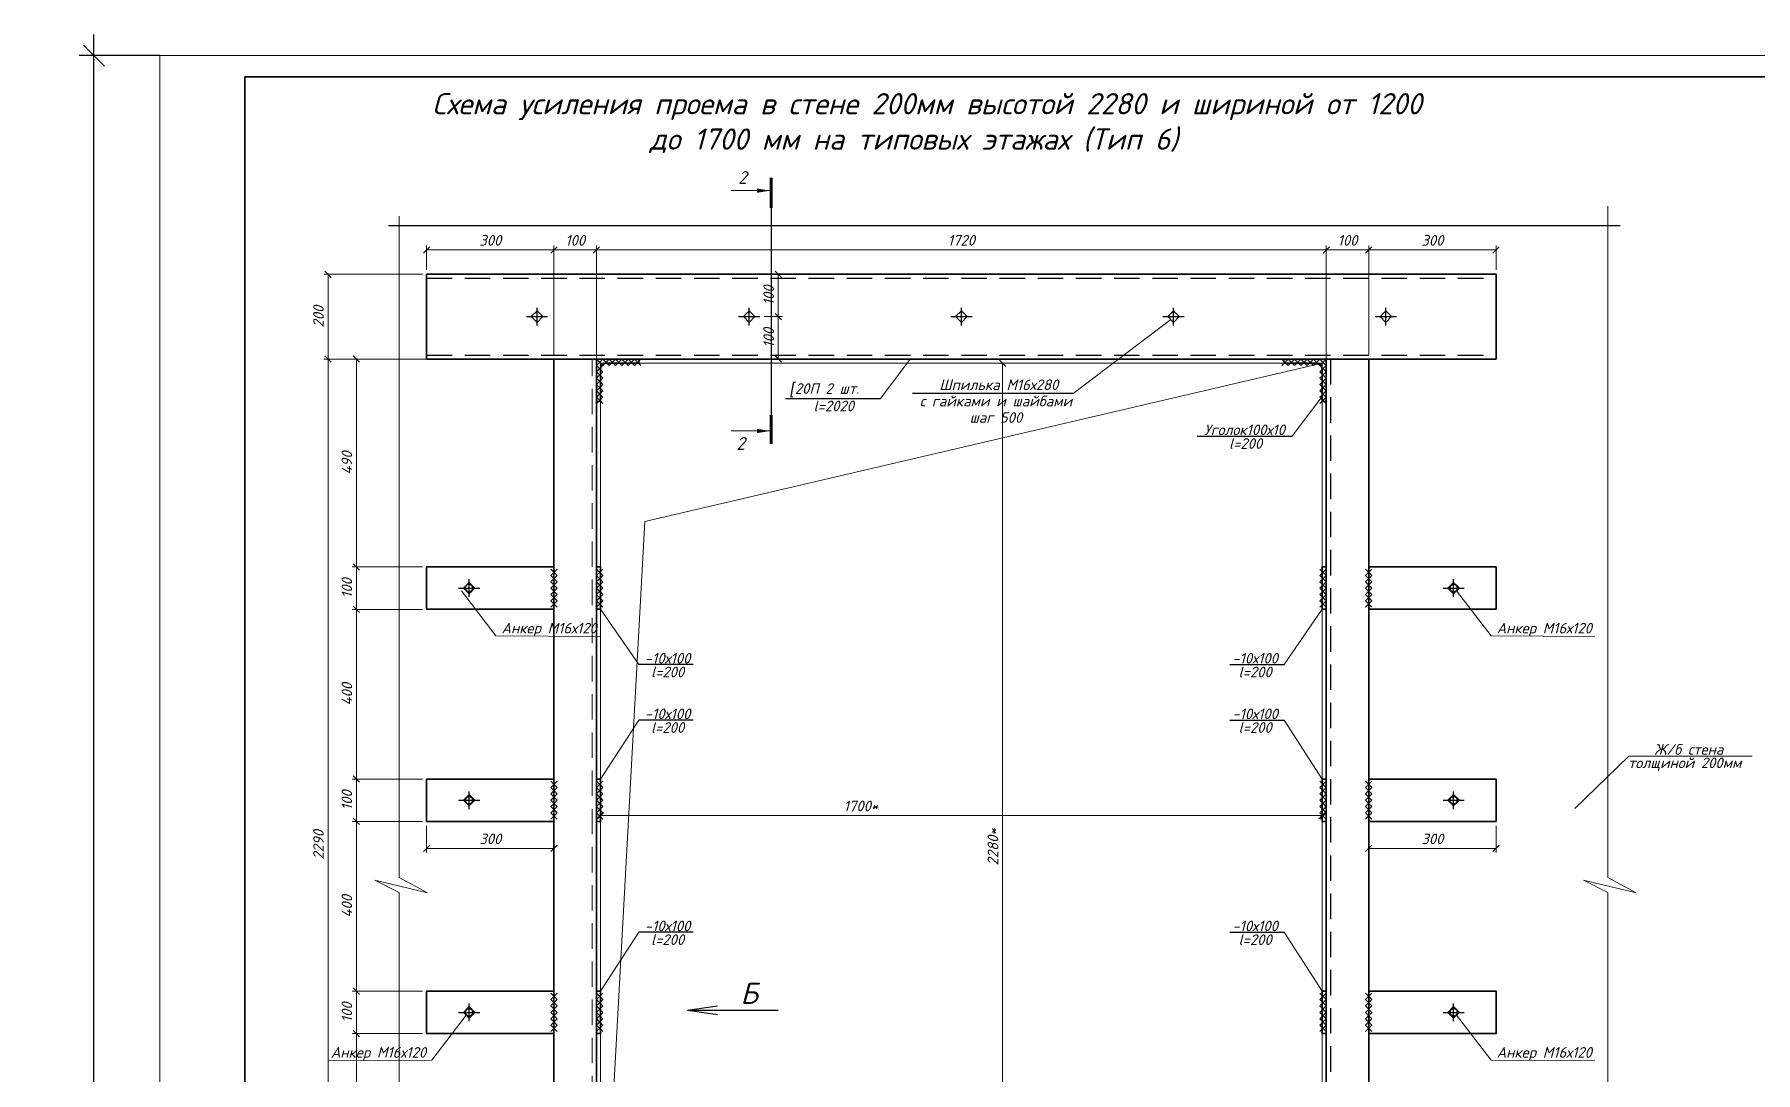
# Model space of a CAD drawing. Header units: millimetres. Extents: x 10124 to 8132345, y -95635 to 1386204.
# Drawn here: x 145339 to 149395, y 27663 to 30110 of the extents above; entities that cross this region are included whole.
import ezdxf
from ezdxf.enums import TextEntityAlignment as Align

# ---------------------------------------------------------------- set-up
doc = ezdxf.new("R2010")
doc.units = ezdxf.units.MM
doc.linetypes.add('Пунктир 2мм', pattern=[3, 2, -1])
doc.layers.get('DEFPOINTS').update_dxf_attribs({"color": 1})
for name, color, linetype, lineweight in [('013', 7, 'Continuous', 13), ('030', 7, 'Continuous', 30), ('Размер', 140, 'Continuous', 13), ('Разрезы', 54, 'Continuous', 20)]:
    doc.layers.add(name, color=color, linetype=linetype, lineweight=lineweight)
doc.styles.add('10', font='isocpeui.ttf', dxfattribs={"height": 25})
doc.styles.add('100', font='isocpeui.ttf', dxfattribs={"height": 250})
doc.styles.add('GOST', font='isocpeur.TTF')
doc.styles.add('БДА100', font='romand.shx', dxfattribs={"width": 0.7})
doc.dimstyles.new('10', dxfattribs={"dimtxt": 37.5, "dimasz": 15, "dimexe": 10, "dimexo": 10, "dimgap": 10, "dimtad": 1, "dimtxsty": '10', "dimblk": 'OBLIQUE', "dimcen": 2.5, "dimadec": 0, "dimazin": 0, "dimtfac": 1, "dimtmove": 0, "dimatfit": 3, "dimfxl": 1, "dimlwd": 15, "dimlwe": 15, "dimarcsym": 0})
doc.dimstyles.new('БДА1', dxfattribs={"dimtxt": 2, "dimasz": 1, "dimexe": 0.7, "dimexo": 0, "dimgap": 0.8, "dimtad": 1, "dimdec": 0, "dimrnd": 1, "dimzin": 0, "dimdsep": 46, "dimtxsty": 'БДА100', "dimblk": 'OBLIQUE', "dimcen": 2, "dimdle": 1, "dimadec": 0, "dimazin": 0, "dimtfac": 1, "dimtdec": 0, "dimtmove": 1, "dimatfit": 3, "dimldrblk": 'NONE', "dimfxl": 0.7, "dimtolj": 1, "dimtzin": 0, "dimlwd": -1, "dimlwe": -1, "dimarcsym": 0})

# ---------------------------------------------------------------- blocks, each defined once
blk = doc.blocks.new('_OBLIQUE')
at = {"color": 0, "linetype": 'ByBlock'}
blk.add_line((-0.5, -0.5), (0.5, 0.5), dxfattribs=at)
blk = doc.blocks.new('*D18')
at = {"layer": 'DEFPOINTS', "color": 0, "transparency": 16777216}
for p, q in [((-15.52, -5), (-15.52, 425)), ((0, 420), (-19.02, 420)), ((0, 0), (-19.02, 0))]:
    blk.add_line(p, q, dxfattribs=at)
for p in [(-15.52, 420), (0, 420), (0, 0)]:
    blk.add_point(p, dxfattribs=at)
at = {"layer": 'DEFPOINTS', "color": 0, "transparency": 16777216, "xscale": 5, "yscale": 5, "zscale": 5}
for p, rotation in [((-15.52, 420), 90), ((-15.52, 0), 270)]:
    blk.add_blockref('_OBLIQUE', p, dxfattribs=dict(at, rotation=rotation))
at = {"layer": 'DEFPOINTS', "color": 0, "lineweight": 0, "transparency": 16777216, "insert": (-24.52, 148.5), "char_height": 10, "attachment_point": 5, "rotation": 90, "style": 'БДА100'}
blk.add_mtext('\\A1;420', dxfattribs=at)
blk = doc.blocks.new('_None')
blk = doc.blocks.new('*D409')
at = {"color": 0, "lineweight": 15, "ltscale": 100, "transparency": 16777216}
for p, q in [((146253.2, 29345), (146020.8, 29345)), ((146030.8, 27055), (146030.8, 29345)), ((146188.3, 27055), (146020.8, 27055))]:
    blk.add_line(p, q, dxfattribs=at)
at = {"layer": 'DEFPOINTS', "color": 0, "ltscale": 100, "transparency": 16777216}
for p in [(146030.8, 29345), (146263.2, 29345), (146198.3, 27055)]:
    blk.add_point(p, dxfattribs=at)
at = {"color": 0, "lineweight": 15, "ltscale": 100, "transparency": 16777216, "xscale": 15, "yscale": 15, "zscale": 15}
for p, rotation in [((146030.8, 29345), 90), ((146030.8, 27055), 270)]:
    blk.add_blockref('_OBLIQUE', p, dxfattribs=dict(at, rotation=rotation))
at = {"color": 0, "ltscale": 100, "transparency": 16777216, "insert": (146008.3, 28200), "char_height": 25, "attachment_point": 5, "rotation": 90, "style": '10'}
blk.add_mtext('2290', dxfattribs=at)
blk = doc.blocks.new('*D410')
at = {"color": 0, "lineweight": 15, "ltscale": 100, "transparency": 16777216}
for p, q in [((146663.2, 29165), (146663.2, 29612.3)), ((148383.2, 29355), (148383.2, 29612.3)), ((146663.2, 29602.3), (148383.2, 29602.3))]:
    blk.add_line(p, q, dxfattribs=at)
at = {"layer": 'DEFPOINTS', "color": 0, "ltscale": 100, "transparency": 16777216}
for p in [(148383.2, 29602.3), (148383.2, 29345), (146663.2, 29155)]:
    blk.add_point(p, dxfattribs=at)
at = {"color": 0, "lineweight": 15, "ltscale": 100, "transparency": 16777216, "xscale": 15, "yscale": 15, "zscale": 15, "rotation": 180}
blk.add_blockref('_OBLIQUE', (146663.2, 29602.3), dxfattribs=at)
at = {"color": 0, "lineweight": 15, "ltscale": 100, "transparency": 16777216, "xscale": 15, "yscale": 15, "zscale": 15}
blk.add_blockref('_OBLIQUE', (148383.2, 29602.3), dxfattribs=at)
at = {"color": 0, "ltscale": 100, "transparency": 16777216, "insert": (147523.2, 29624.9), "char_height": 25, "attachment_point": 5, "style": '10'}
blk.add_mtext('1720', dxfattribs=at)
blk = doc.blocks.new('*D423')
at = {"color": 0, "lineweight": 15, "ltscale": 100, "transparency": 16777216}
for p, q in [((146563.2, 29355), (146563.2, 29612.3)), ((146663.2, 29355), (146663.2, 29612.3)), ((146663.2, 29602.3), (146563.2, 29602.3))]:
    blk.add_line(p, q, dxfattribs=at)
at = {"layer": 'DEFPOINTS', "color": 0, "ltscale": 100, "transparency": 16777216}
for p in [(146563.2, 29602.3), (146563.2, 29345), (146663.2, 29345)]:
    blk.add_point(p, dxfattribs=at)
at = {"color": 0, "lineweight": 15, "ltscale": 100, "transparency": 16777216, "xscale": 15, "yscale": 15, "zscale": 15, "rotation": 180}
blk.add_blockref('_OBLIQUE', (146563.2, 29602.3), dxfattribs=at)
at = {"color": 0, "lineweight": 15, "ltscale": 100, "transparency": 16777216, "xscale": 15, "yscale": 15, "zscale": 15}
blk.add_blockref('_OBLIQUE', (146663.2, 29602.3), dxfattribs=at)
at = {"color": 0, "ltscale": 100, "transparency": 16777216, "insert": (146613.2, 29624.8), "char_height": 25, "attachment_point": 5, "style": '10'}
blk.add_mtext('100', dxfattribs=at)
blk = doc.blocks.new('*D424')
at = {"color": 0, "lineweight": 15, "ltscale": 100, "transparency": 16777216}
for p, q in [((148383.2, 29165), (148383.2, 29612.3)), ((148483.2, 29355), (148483.2, 29612.3)), ((148383.2, 29602.3), (148483.2, 29602.3))]:
    blk.add_line(p, q, dxfattribs=at)
at = {"layer": 'DEFPOINTS', "color": 0, "ltscale": 100, "transparency": 16777216}
for p in [(148483.2, 29602.3), (148483.2, 29345), (148383.2, 29155)]:
    blk.add_point(p, dxfattribs=at)
at = {"color": 0, "lineweight": 15, "ltscale": 100, "transparency": 16777216, "xscale": 15, "yscale": 15, "zscale": 15, "rotation": 180}
blk.add_blockref('_OBLIQUE', (148383.2, 29602.3), dxfattribs=at)
at = {"color": 0, "lineweight": 15, "ltscale": 100, "transparency": 16777216, "xscale": 15, "yscale": 15, "zscale": 15}
blk.add_blockref('_OBLIQUE', (148483.2, 29602.3), dxfattribs=at)
at = {"color": 0, "ltscale": 100, "transparency": 16777216, "insert": (148433.2, 29624.8), "char_height": 25, "attachment_point": 5, "style": '10'}
blk.add_mtext('100', dxfattribs=at)
blk = doc.blocks.new('*D432')
at = {"color": 0, "lineweight": 15, "ltscale": 100, "transparency": 16777216}
for p, q in [((146253.2, 27755), (146087.7, 27755)), ((146097.7, 27355), (146097.7, 27755)), ((146253.2, 27355), (146087.7, 27355))]:
    blk.add_line(p, q, dxfattribs=at)
at = {"layer": 'DEFPOINTS', "color": 0, "ltscale": 100, "transparency": 16777216}
for p in [(146097.7, 27755), (146263.2, 27755), (146263.2, 27355)]:
    blk.add_point(p, dxfattribs=at)
at = {"color": 0, "lineweight": 15, "ltscale": 100, "transparency": 16777216, "xscale": 15, "yscale": 15, "zscale": 15}
for p, rotation in [((146097.7, 27755), 90), ((146097.7, 27355), 270)]:
    blk.add_blockref('_OBLIQUE', p, dxfattribs=dict(at, rotation=rotation))
at = {"color": 0, "ltscale": 100, "transparency": 16777216, "insert": (146075.2, 27555), "char_height": 25, "attachment_point": 5, "rotation": 90, "style": '10'}
blk.add_mtext('400', dxfattribs=at)
blk = doc.blocks.new('*D433')
at = {"color": 0, "lineweight": 15, "ltscale": 100, "transparency": 16777216}
for p, q in [((146253.2, 27855), (146087.7, 27855)), ((146097.7, 27755), (146097.7, 27855)), ((146253.2, 27755), (146087.7, 27755))]:
    blk.add_line(p, q, dxfattribs=at)
at = {"layer": 'DEFPOINTS', "color": 0, "ltscale": 100, "transparency": 16777216}
for p in [(146097.7, 27855), (146263.2, 27855), (146263.2, 27755)]:
    blk.add_point(p, dxfattribs=at)
at = {"color": 0, "lineweight": 15, "ltscale": 100, "transparency": 16777216, "xscale": 15, "yscale": 15, "zscale": 15}
for p, rotation in [((146097.7, 27855), 90), ((146097.7, 27755), 270)]:
    blk.add_blockref('_OBLIQUE', p, dxfattribs=dict(at, rotation=rotation))
at = {"color": 0, "ltscale": 100, "transparency": 16777216, "insert": (146075.2, 27805), "char_height": 25, "attachment_point": 5, "rotation": 90, "style": '10'}
blk.add_mtext('100', dxfattribs=at)
blk = doc.blocks.new('*D434')
at = {"color": 0, "lineweight": 15, "ltscale": 100, "transparency": 16777216}
for p, q in [((146253.2, 28255), (146087.7, 28255)), ((146097.7, 27855), (146097.7, 28255)), ((146253.2, 27855), (146087.7, 27855))]:
    blk.add_line(p, q, dxfattribs=at)
at = {"layer": 'DEFPOINTS', "color": 0, "ltscale": 100, "transparency": 16777216}
for p in [(146097.7, 28255), (146263.2, 28255), (146263.2, 27855)]:
    blk.add_point(p, dxfattribs=at)
at = {"color": 0, "lineweight": 15, "ltscale": 100, "transparency": 16777216, "xscale": 15, "yscale": 15, "zscale": 15}
for p, rotation in [((146097.7, 28255), 90), ((146097.7, 27855), 270)]:
    blk.add_blockref('_OBLIQUE', p, dxfattribs=dict(at, rotation=rotation))
at = {"color": 0, "ltscale": 100, "transparency": 16777216, "insert": (146075.2, 28055), "char_height": 25, "attachment_point": 5, "rotation": 90, "style": '10'}
blk.add_mtext('400', dxfattribs=at)
blk = doc.blocks.new('*D435')
at = {"color": 0, "lineweight": 15, "ltscale": 100, "transparency": 16777216}
for p, q in [((146253.2, 28355), (146087.7, 28355)), ((146097.7, 28255), (146097.7, 28355)), ((146253.2, 28255), (146087.7, 28255))]:
    blk.add_line(p, q, dxfattribs=at)
at = {"layer": 'DEFPOINTS', "color": 0, "ltscale": 100, "transparency": 16777216}
for p in [(146097.7, 28355), (146263.2, 28355), (146263.2, 28255)]:
    blk.add_point(p, dxfattribs=at)
at = {"color": 0, "lineweight": 15, "ltscale": 100, "transparency": 16777216, "xscale": 15, "yscale": 15, "zscale": 15}
for p, rotation in [((146097.7, 28355), 90), ((146097.7, 28255), 270)]:
    blk.add_blockref('_OBLIQUE', p, dxfattribs=dict(at, rotation=rotation))
at = {"color": 0, "ltscale": 100, "transparency": 16777216, "insert": (146075.2, 28305), "char_height": 25, "attachment_point": 5, "rotation": 90, "style": '10'}
blk.add_mtext('100', dxfattribs=at)
blk = doc.blocks.new('*D436')
at = {"color": 0, "lineweight": 15, "ltscale": 100, "transparency": 16777216}
for p, q in [((146253.2, 28755), (146087.7, 28755)), ((146097.7, 28355), (146097.7, 28755)), ((146253.2, 28355), (146087.7, 28355))]:
    blk.add_line(p, q, dxfattribs=at)
at = {"layer": 'DEFPOINTS', "color": 0, "ltscale": 100, "transparency": 16777216}
for p in [(146097.7, 28755), (146263.2, 28755), (146263.2, 28355)]:
    blk.add_point(p, dxfattribs=at)
at = {"color": 0, "lineweight": 15, "ltscale": 100, "transparency": 16777216, "xscale": 15, "yscale": 15, "zscale": 15}
for p, rotation in [((146097.7, 28755), 90), ((146097.7, 28355), 270)]:
    blk.add_blockref('_OBLIQUE', p, dxfattribs=dict(at, rotation=rotation))
at = {"color": 0, "ltscale": 100, "transparency": 16777216, "insert": (146075.2, 28555), "char_height": 25, "attachment_point": 5, "rotation": 90, "style": '10'}
blk.add_mtext('400', dxfattribs=at)
blk = doc.blocks.new('*D437')
at = {"color": 0, "lineweight": 15, "ltscale": 100, "transparency": 16777216}
for p, q in [((146253.2, 28855), (146087.7, 28855)), ((146097.7, 28755), (146097.7, 28855)), ((146253.2, 28755), (146087.7, 28755))]:
    blk.add_line(p, q, dxfattribs=at)
at = {"layer": 'DEFPOINTS', "color": 0, "ltscale": 100, "transparency": 16777216}
for p in [(146097.7, 28855), (146263.2, 28855), (146263.2, 28755)]:
    blk.add_point(p, dxfattribs=at)
at = {"color": 0, "lineweight": 15, "ltscale": 100, "transparency": 16777216, "xscale": 15, "yscale": 15, "zscale": 15}
for p, rotation in [((146097.7, 28855), 90), ((146097.7, 28755), 270)]:
    blk.add_blockref('_OBLIQUE', p, dxfattribs=dict(at, rotation=rotation))
at = {"color": 0, "ltscale": 100, "transparency": 16777216, "insert": (146075.2, 28805), "char_height": 25, "attachment_point": 5, "rotation": 90, "style": '10'}
blk.add_mtext('100', dxfattribs=at)
blk = doc.blocks.new('*D438')
at = {"color": 0, "lineweight": 15, "ltscale": 100, "transparency": 16777216}
for p, q in [((146553.2, 29345), (146087.7, 29345)), ((146097.7, 28855), (146097.7, 29345)), ((146253.2, 28855), (146087.7, 28855))]:
    blk.add_line(p, q, dxfattribs=at)
at = {"layer": 'DEFPOINTS', "color": 0, "ltscale": 100, "transparency": 16777216}
for p in [(146097.7, 29345), (146563.2, 29345), (146263.2, 28855)]:
    blk.add_point(p, dxfattribs=at)
at = {"color": 0, "lineweight": 15, "ltscale": 100, "transparency": 16777216, "xscale": 15, "yscale": 15, "zscale": 15}
for p, rotation in [((146097.7, 29345), 90), ((146097.7, 28855), 270)]:
    blk.add_blockref('_OBLIQUE', p, dxfattribs=dict(at, rotation=rotation))
at = {"color": 0, "ltscale": 100, "transparency": 16777216, "insert": (146075.2, 29100), "char_height": 25, "attachment_point": 5, "rotation": 90, "style": '10'}
blk.add_mtext('490', dxfattribs=at)
blk = doc.blocks.new('*U386')
blk.add_lwpolyline([(-28.3, 71.7), (-22.3, 71.7, -0.414214), (-18.3, 67.7), (-18.3, -6.3, 0.414214), (-6.3, -18.3), (67.7, -18.3, -0.414214), (71.7, -22.3), (71.7, -28.3), (-28.3, -28.3)], format="xyb", close=True)
blk = doc.blocks.new('*D439')
at = {"color": 0, "lineweight": 15, "ltscale": 100, "transparency": 16777216}
for p, q in [((146673.2, 28174.8), (146673.2, 28278.9)), ((148373.2, 28268.9), (146673.2, 28268.9)), ((148373.2, 28174.8), (148373.2, 28278.9))]:
    blk.add_line(p, q, dxfattribs=at)
at = {"layer": 'DEFPOINTS', "color": 0, "ltscale": 100, "transparency": 16777216}
for p in [(146673.2, 28268.9), (146673.2, 28164.8), (148373.2, 28164.8)]:
    blk.add_point(p, dxfattribs=at)
at = {"color": 0, "lineweight": 15, "ltscale": 100, "transparency": 16777216, "xscale": 15, "yscale": 15, "zscale": 15, "rotation": 180}
blk.add_blockref('_OBLIQUE', (146673.2, 28268.9), dxfattribs=at)
at = {"color": 0, "lineweight": 15, "ltscale": 100, "transparency": 16777216, "xscale": 15, "yscale": 15, "zscale": 15}
blk.add_blockref('_OBLIQUE', (148373.2, 28268.9), dxfattribs=at)
at = {"color": 0, "ltscale": 100, "transparency": 16777216, "insert": (147286.4, 28291.5), "char_height": 25, "width": 61.42, "attachment_point": 5, "style": '10'}
blk.add_mtext('1700*', dxfattribs=at)
blk = doc.blocks.new('*D440')
at = {"color": 0, "lineweight": 15, "ltscale": 100, "transparency": 16777216}
for p, q in [((147509, 29335), (147630.2, 29335)), ((147620.2, 29335), (147620.2, 27055)), ((147509, 27055), (147630.2, 27055))]:
    blk.add_line(p, q, dxfattribs=at)
at = {"layer": 'DEFPOINTS', "color": 0, "ltscale": 100, "transparency": 16777216}
for p in [(147499, 29335), (147499, 27055), (147620.2, 27055)]:
    blk.add_point(p, dxfattribs=at)
at = {"color": 0, "lineweight": 15, "ltscale": 100, "transparency": 16777216, "xscale": 15, "yscale": 15, "zscale": 15}
for p, rotation in [((147620.2, 29335), 90), ((147620.2, 27055), 270)]:
    blk.add_blockref('_OBLIQUE', p, dxfattribs=dict(at, rotation=rotation))
at = {"color": 0, "ltscale": 100, "transparency": 16777216, "insert": (147597.7, 28195), "char_height": 25, "attachment_point": 5, "rotation": 90, "style": '10'}
blk.add_mtext('2280*', dxfattribs=at)
blk = doc.blocks.new('*D415')
at = {"color": 0, "lineweight": 15, "ltscale": 100, "transparency": 16777216}
for p, q in [((146263.2, 28245), (146263.2, 28181.5)), ((146563.2, 28245), (146563.2, 28181.5)), ((146263.2, 28191.5), (146563.2, 28191.5))]:
    blk.add_line(p, q, dxfattribs=at)
at = {"layer": 'DEFPOINTS', "color": 0, "ltscale": 100, "transparency": 16777216}
for p in [(146263.2, 28255), (146563.2, 28255), (146563.2, 28191.5)]:
    blk.add_point(p, dxfattribs=at)
at = {"color": 0, "lineweight": 15, "ltscale": 100, "transparency": 16777216, "xscale": 15, "yscale": 15, "zscale": 15, "rotation": 180}
blk.add_blockref('_OBLIQUE', (146263.2, 28191.5), dxfattribs=at)
at = {"color": 0, "lineweight": 15, "ltscale": 100, "transparency": 16777216, "xscale": 15, "yscale": 15, "zscale": 15}
blk.add_blockref('_OBLIQUE', (146563.2, 28191.5), dxfattribs=at)
at = {"color": 0, "ltscale": 100, "transparency": 16777216, "insert": (146413.2, 28214), "char_height": 25, "attachment_point": 5, "style": '10'}
blk.add_mtext('300', dxfattribs=at)
blk = doc.blocks.new('*D416')
at = {"color": 0, "lineweight": 15, "ltscale": 100, "transparency": 16777216}
for p, q in [((148483.2, 28245), (148483.2, 28181.5)), ((148783.2, 28245), (148783.2, 28181.5)), ((148483.2, 28191.5), (148783.2, 28191.5))]:
    blk.add_line(p, q, dxfattribs=at)
at = {"layer": 'DEFPOINTS', "color": 0, "ltscale": 100, "transparency": 16777216}
for p in [(148483.2, 28255), (148783.2, 28255), (148783.2, 28191.5)]:
    blk.add_point(p, dxfattribs=at)
at = {"color": 0, "lineweight": 15, "ltscale": 100, "transparency": 16777216, "xscale": 15, "yscale": 15, "zscale": 15, "rotation": 180}
blk.add_blockref('_OBLIQUE', (148483.2, 28191.5), dxfattribs=at)
at = {"color": 0, "lineweight": 15, "ltscale": 100, "transparency": 16777216, "xscale": 15, "yscale": 15, "zscale": 15}
blk.add_blockref('_OBLIQUE', (148783.2, 28191.5), dxfattribs=at)
at = {"color": 0, "ltscale": 100, "transparency": 16777216, "insert": (148633.2, 28214), "char_height": 25, "attachment_point": 5, "style": '10'}
blk.add_mtext('300', dxfattribs=at)
blk = doc.blocks.new('*D422')
at = {"layer": '013', "color": 0, "lineweight": 15, "ltscale": 100, "transparency": 16777216}
for p, q in [((146253.2, 29545), (146020.8, 29545)), ((146030.8, 29345), (146030.8, 29545)), ((146253.2, 29345), (146020.8, 29345))]:
    blk.add_line(p, q, dxfattribs=at)
at = {"layer": 'DEFPOINTS', "color": 0, "ltscale": 100, "transparency": 16777216}
for p in [(146030.8, 29545), (146263.2, 29545), (146263.2, 29345)]:
    blk.add_point(p, dxfattribs=at)
at = {"layer": '013', "color": 0, "lineweight": 15, "ltscale": 100, "transparency": 16777216, "xscale": 15, "yscale": 15, "zscale": 15}
for p, rotation in [((146030.8, 29545), 90), ((146030.8, 29345), 270)]:
    blk.add_blockref('_OBLIQUE', p, dxfattribs=dict(at, rotation=rotation))
at = {"layer": '013', "color": 0, "ltscale": 100, "transparency": 16777216, "insert": (146008.3, 29445), "char_height": 25, "attachment_point": 5, "rotation": 90, "style": '10'}
blk.add_mtext('200', dxfattribs=at)
blk = doc.blocks.new('*U391')
at = {"layer": 'DEFPOINTS'}
blk.add_line((0, 0), (48.83, 0), dxfattribs=at)
at = {"layer": 'Разрезы', "color": 0}
for p, q in [((-4.07, 0.35), (-4.07, 9.4)), ((52.58, 0.35), (52.58, 9.4))]:
    blk.add_line(p, q, dxfattribs=at)
at = {"layer": 'Разрезы', "color": 0, "lineweight": 60}
for p, q in [((-7.07, 0), (0, 0)), ((55.58, 0), (48.83, 0))]:
    blk.add_line(p, q, dxfattribs=at)
at = {"layer": 'Разрезы', "color": 0}
for points in [[(-4.07, 0.35), (-3.57, 3.35), (-4.57, 3.35)], [(52.58, 0.35), (52.08, 3.35), (53.08, 3.35)]]:
    blk.add_solid(points, dxfattribs=at)
at = {"layer": 'Разрезы', "color": 0, "style": '100'}
for tag, p in [('1', (-7.17, 6.76)), ('2', (55.53, 7.19))]:
    blk.add_attdef(tag, text='', height=3, dxfattribs=at).set_placement(p, align=Align.MIDDLE_CENTER)
blk = doc.blocks.new('*D418')
at = {"layer": '013', "color": 0, "lineweight": 15, "ltscale": 100, "transparency": 16777216}
for p, q in [((148483.2, 29355), (148483.2, 29612.3)), ((148783.2, 29555), (148783.2, 29612.3)), ((148483.2, 29602.3), (148783.2, 29602.3))]:
    blk.add_line(p, q, dxfattribs=at)
at = {"layer": 'DEFPOINTS', "color": 0, "ltscale": 100, "transparency": 16777216}
for p in [(148783.2, 29602.3), (148783.2, 29545), (148483.2, 29345)]:
    blk.add_point(p, dxfattribs=at)
at = {"layer": '013', "color": 0, "lineweight": 15, "ltscale": 100, "transparency": 16777216, "xscale": 15, "yscale": 15, "zscale": 15, "rotation": 180}
blk.add_blockref('_OBLIQUE', (148483.2, 29602.3), dxfattribs=at)
at = {"layer": '013', "color": 0, "lineweight": 15, "ltscale": 100, "transparency": 16777216, "xscale": 15, "yscale": 15, "zscale": 15}
blk.add_blockref('_OBLIQUE', (148783.2, 29602.3), dxfattribs=at)
at = {"layer": '013', "color": 0, "ltscale": 100, "transparency": 16777216, "insert": (148633.2, 29624.8), "char_height": 25, "attachment_point": 5, "style": '10'}
blk.add_mtext('300', dxfattribs=at)
blk = doc.blocks.new('*D395')
at = {"layer": '013', "color": 0, "lineweight": 15, "ltscale": 100, "transparency": 16777216}
for p, q in [((146263.2, 29555), (146263.2, 29612.3)), ((146563.2, 29355), (146563.2, 29612.3)), ((146263.2, 29602.3), (146563.2, 29602.3))]:
    blk.add_line(p, q, dxfattribs=at)
at = {"layer": 'DEFPOINTS', "color": 0, "ltscale": 100, "transparency": 16777216}
for p in [(146563.2, 29602.3), (146263.2, 29545), (146563.2, 29345)]:
    blk.add_point(p, dxfattribs=at)
at = {"layer": '013', "color": 0, "lineweight": 15, "ltscale": 100, "transparency": 16777216, "xscale": 15, "yscale": 15, "zscale": 15, "rotation": 180}
blk.add_blockref('_OBLIQUE', (146263.2, 29602.3), dxfattribs=at)
at = {"layer": '013', "color": 0, "lineweight": 15, "ltscale": 100, "transparency": 16777216, "xscale": 15, "yscale": 15, "zscale": 15}
blk.add_blockref('_OBLIQUE', (146563.2, 29602.3), dxfattribs=at)
at = {"layer": '013', "color": 0, "ltscale": 100, "transparency": 16777216, "insert": (146413.2, 29624.8), "char_height": 25, "attachment_point": 5, "style": '10'}
blk.add_mtext('300', dxfattribs=at)
blk = doc.blocks.new('*D495')
at = {"layer": '013', "color": 0, "lineweight": 15, "ltscale": 100, "transparency": 16777216}
for p, q in [((147058.3, 29445), (147101.7, 29445)), ((147091.7, 29445), (147091.7, 29345)), ((147058.3, 29345), (147101.7, 29345))]:
    blk.add_line(p, q, dxfattribs=at)
at = {"layer": 'DEFPOINTS', "color": 0, "ltscale": 100, "transparency": 16777216}
for p in [(147048.3, 29445), (147048.3, 29345), (147091.7, 29345)]:
    blk.add_point(p, dxfattribs=at)
at = {"layer": '013', "color": 0, "lineweight": 15, "ltscale": 100, "transparency": 16777216, "xscale": 15, "yscale": 15, "zscale": 15}
for p, rotation in [((147091.7, 29445), 90), ((147091.7, 29345), 270)]:
    blk.add_blockref('_OBLIQUE', p, dxfattribs=dict(at, rotation=rotation))
at = {"layer": '013', "color": 0, "ltscale": 100, "transparency": 16777216, "insert": (147069.2, 29395), "char_height": 25, "attachment_point": 5, "rotation": 90, "style": '10'}
blk.add_mtext('100', dxfattribs=at)
blk = doc.blocks.new('*D494')
at = {"layer": '013', "color": 0, "lineweight": 15, "ltscale": 100, "transparency": 16777216}
for p, q in [((147058.3, 29545), (147101.7, 29545)), ((147091.7, 29445), (147091.7, 29545)), ((147058.3, 29445), (147101.7, 29445))]:
    blk.add_line(p, q, dxfattribs=at)
at = {"layer": 'DEFPOINTS', "color": 0, "ltscale": 100, "transparency": 16777216}
for p in [(147048.3, 29545), (147091.7, 29545), (147048.3, 29445)]:
    blk.add_point(p, dxfattribs=at)
at = {"layer": '013', "color": 0, "lineweight": 15, "ltscale": 100, "transparency": 16777216, "xscale": 15, "yscale": 15, "zscale": 15}
for p, rotation in [((147091.7, 29545), 90), ((147091.7, 29445), 270)]:
    blk.add_blockref('_OBLIQUE', p, dxfattribs=dict(at, rotation=rotation))
at = {"layer": '013', "color": 0, "ltscale": 100, "transparency": 16777216, "insert": (147069.2, 29495), "char_height": 25, "attachment_point": 5, "rotation": 90, "style": '10'}
blk.add_mtext('100', dxfattribs=at)
blk = doc.blocks.new('*U16')
at = {"color": 44, "lineweight": 20, "ltscale": 10}
for p, q in [((594, 420), (0, 420)), ((0, 420), (0, 0))]:
    blk.add_line(p, q, dxfattribs=at)
at = {"color": 137, "lineweight": 35, "ltscale": 10}
for p, q in [((589, 415), (20, 415)), ((20, 415), (20, 5))]:
    blk.add_line(p, q, dxfattribs=at)
at = {"color": 44, "lineweight": 13, "style": 'GOST', "oblique": 10, "width": 0.8}
for tag in ['ФОРМАТВЕРТ', 'ФОРМАТГОРИЗ']:
    blk.add_attdef(tag, (542.98, 1.6), '', height=2, dxfattribs=at)
at = {"layer": 'DEFPOINTS', "color": 251, "lineweight": 0}
dim = blk.add_linear_dim(base=(-15.52, 420), p1=(0, 0), p2=(0, 420), angle=90, dimstyle='БДА1', override={"dimscale": 5}, dxfattribs=at)
dim.commit()
dim.dimension.update_dxf_attribs({"geometry": '*D18', "text_midpoint": (-15.52, 148.5), "dimtype": 128})

msp = doc.modelspace()

# ---------------------------------------------------------------- linework, layer by layer
at = {"ltscale": 100}
for p, q in [((146173.259, 29660.124), (149075.401, 29660.124)), ((146498.153, 29445.045), (146548.268, 29445.045)), ((146523.21, 29424.181), (146523.21, 29465.91)), ((146998.153, 29445.045), (147048.268, 29445.045)), ((147023.21, 29424.181), (147023.21, 29465.91)), ((147498.153, 29445.045), (147548.268, 29445.045)), ((147523.21, 29424.181), (147523.21, 29465.91)), ((147998.153, 29445.045), (148048.268, 29445.045)), ((148023.21, 29424.181), (148023.21, 29465.91)), ((148498.153, 29445.045), (148548.268, 29445.045)), ((148523.21, 29424.181), (148523.21, 29465.91)), ((146678.21, 29330.045), (146663.21, 29345.045)), ((146663.21, 29330.045), (146678.21, 29345.045)), ((146678.21, 29315.045), (146663.21, 29330.045)), ((146663.21, 29315.045), (146678.21, 29330.045)), ((146693.21, 29330.045), (146678.21, 29345.045)), ((146678.21, 29330.045), (146693.21, 29345.045)), ((146708.21, 29330.045), (146693.21, 29345.045)), ((146693.21, 29330.045), (146708.21, 29345.045)), ((146723.21, 29330.045), (146708.21, 29345.045)), ((146708.21, 29330.045), (146723.21, 29345.045)), ((146738.21, 29330.045), (146723.21, 29345.045)), ((146723.21, 29330.045), (146738.21, 29345.045)), ((146753.21, 29330.045), (146738.21, 29345.045)), ((146738.21, 29330.045), (146753.21, 29345.045)), ((146768.21, 29330.045), (146753.21, 29345.045)), ((146753.21, 29330.045), (146768.21, 29345.045)), ((148293.21, 29330.045), (148278.21, 29345.045)), ((148278.21, 29330.045), (148293.21, 29345.045)), ((148308.21, 29330.045), (148293.21, 29345.045)), ((148293.21, 29330.045), (148308.21, 29345.045)), ((148323.21, 29330.045), (148308.21, 29345.045)), ((148308.21, 29330.045), (148323.21, 29345.045)), ((148338.21, 29330.045), (148323.21, 29345.045)), ((148323.21, 29330.045), (148338.21, 29345.045)), ((148353.21, 29330.045), (148338.21, 29345.045)), ((148338.21, 29330.045), (148353.21, 29345.045)), ((148368.21, 29330.045), (148353.21, 29345.045)), ((148353.21, 29330.045), (148368.21, 29345.045)), ((148383.21, 29330.045), (148368.21, 29345.045)), ((148368.21, 29330.045), (148383.21, 29345.045)), ((148383.21, 29315.045), (148368.21, 29330.045)), ((148368.21, 29315.045), (148383.21, 29330.045)), ((146678.21, 29300.045), (146663.21, 29315.045)), ((146663.21, 29300.045), (146678.21, 29315.045)), ((146678.21, 29285.045), (146663.21, 29300.045)), ((146663.21, 29285.045), (146678.21, 29300.045)), ((146678.21, 29270.045), (146663.21, 29285.045)), ((146663.21, 29270.045), (146678.21, 29285.045)), ((148383.21, 29300.045), (148368.21, 29315.045)), ((148368.21, 29300.045), (148383.21, 29315.045)), ((148383.21, 29285.045), (148368.21, 29300.045)), ((148368.21, 29285.045), (148383.21, 29300.045)), ((148383.21, 29270.045), (148368.21, 29285.045)), ((148368.21, 29270.045), (148383.21, 29285.045)), ((146678.21, 29255.045), (146663.21, 29270.045)), ((146663.21, 29255.045), (146678.21, 29270.045)), ((146678.21, 29240.045), (146663.21, 29255.045)), ((146663.21, 29240.045), (146678.21, 29255.045)), ((147108.527, 29251.733), (147332.268, 29251.733)), ((147786.652, 29263.822), (147407.748, 29263.822)), ((148383.21, 29255.045), (148368.21, 29270.045)), ((148368.21, 29255.045), (148383.21, 29270.045)), ((148383.21, 29240.045), (148368.21, 29255.045)), ((148368.21, 29240.045), (148383.21, 29255.045)), ((148079.015, 29163.201), (148302.756, 29163.201)), ((146570.71, 28835.045), (146555.71, 28850.045)), ((146555.71, 28835.045), (146570.71, 28850.045)), ((146678.21, 28835.045), (146663.21, 28850.045)), ((146663.21, 28835.045), (146678.21, 28850.045)), ((148383.21, 28835.045), (148368.21, 28850.045)), ((148368.21, 28835.045), (148383.21, 28850.045)), ((148490.71, 28835.045), (148475.71, 28850.045)), ((148475.71, 28835.045), (148490.71, 28850.045)), ((146338.153, 28805.045), (146388.268, 28805.045)), ((146363.21, 28784.181), (146363.21, 28825.91)), ((146570.71, 28820.045), (146555.71, 28835.045)), ((146555.71, 28820.045), (146570.71, 28835.045)), ((146570.71, 28805.045), (146555.71, 28820.045)), ((146555.71, 28805.045), (146570.71, 28820.045)), ((146570.71, 28790.045), (146555.71, 28805.045)), ((146555.71, 28790.045), (146570.71, 28805.045)), ((146678.21, 28820.045), (146663.21, 28835.045)), ((146663.21, 28820.045), (146678.21, 28835.045)), ((146678.21, 28805.045), (146663.21, 28820.045)), ((146663.21, 28805.045), (146678.21, 28820.045)), ((146678.21, 28790.045), (146663.21, 28805.045)), ((146663.21, 28790.045), (146678.21, 28805.045)), ((148383.21, 28820.045), (148368.21, 28835.045)), ((148368.21, 28820.045), (148383.21, 28835.045)), ((148383.21, 28805.045), (148368.21, 28820.045)), ((148368.21, 28805.045), (148383.21, 28820.045)), ((148383.21, 28790.045), (148368.21, 28805.045)), ((148368.21, 28790.045), (148383.21, 28805.045)), ((148490.71, 28820.045), (148475.71, 28835.045)), ((148475.71, 28820.045), (148490.71, 28835.045)), ((148490.71, 28805.045), (148475.71, 28820.045)), ((148475.71, 28805.045), (148490.71, 28820.045)), ((148490.71, 28790.045), (148475.71, 28805.045)), ((148475.71, 28790.045), (148490.71, 28805.045)), ((148658.153, 28805.045), (148708.268, 28805.045)), ((148683.21, 28784.181), (148683.21, 28825.91)), ((146570.71, 28775.045), (146555.71, 28790.045)), ((146555.71, 28775.045), (146570.71, 28790.045)), ((146570.71, 28760.045), (146555.71, 28775.045)), ((146555.71, 28760.045), (146570.71, 28775.045)), ((146678.21, 28775.045), (146663.21, 28790.045)), ((146663.21, 28775.045), (146678.21, 28790.045)), ((146678.21, 28760.045), (146663.21, 28775.045)), ((146663.21, 28760.045), (146678.21, 28775.045)), ((148383.21, 28775.045), (148368.21, 28790.045)), ((148368.21, 28775.045), (148383.21, 28790.045)), ((148383.21, 28760.045), (148368.21, 28775.045)), ((148368.21, 28760.045), (148383.21, 28775.045)), ((148490.71, 28775.045), (148475.71, 28790.045)), ((148475.71, 28775.045), (148490.71, 28790.045)), ((148490.71, 28760.045), (148475.71, 28775.045)), ((148475.71, 28760.045), (148490.71, 28775.045)), ((146890.844, 28624.647), (146762.953, 28624.647)), ((148155.577, 28624.647), (148283.468, 28624.647)), ((146890.844, 28493.713), (146762.953, 28493.713)), ((148155.577, 28493.713), (148283.468, 28493.713)), ((146570.71, 28335.045), (146555.71, 28350.045)), ((146555.71, 28335.045), (146570.71, 28350.045)), ((146678.21, 28335.045), (146663.21, 28350.045)), ((146663.21, 28335.045), (146678.21, 28350.045)), ((148383.21, 28335.045), (148368.21, 28350.045)), ((148368.21, 28335.045), (148383.21, 28350.045)), ((148490.71, 28335.045), (148475.71, 28350.045)), ((148475.71, 28335.045), (148490.71, 28350.045)), ((146363.21, 28284.181), (146363.21, 28325.91)), ((146570.71, 28320.045), (146555.71, 28335.045)), ((146555.71, 28320.045), (146570.71, 28335.045)), ((146570.71, 28305.045), (146555.71, 28320.045)), ((146555.71, 28305.045), (146570.71, 28320.045)), ((146678.21, 28320.045), (146663.21, 28335.045)), ((146663.21, 28320.045), (146678.21, 28335.045)), ((146678.21, 28305.045), (146663.21, 28320.045)), ((146663.21, 28305.045), (146678.21, 28320.045)), ((148383.21, 28320.045), (148368.21, 28335.045)), ((148368.21, 28320.045), (148383.21, 28335.045)), ((148383.21, 28305.045), (148368.21, 28320.045)), ((148368.21, 28305.045), (148383.21, 28320.045)), ((148490.71, 28320.045), (148475.71, 28335.045)), ((148475.71, 28320.045), (148490.71, 28335.045)), ((148490.71, 28305.045), (148475.71, 28320.045)), ((148475.71, 28305.045), (148490.71, 28320.045)), ((148683.21, 28284.181), (148683.21, 28325.91)), ((146338.153, 28305.045), (146388.268, 28305.045)), ((146570.71, 28290.045), (146555.71, 28305.045)), ((146555.71, 28290.045), (146570.71, 28305.045)), ((146570.71, 28275.045), (146555.71, 28290.045)), ((146555.71, 28275.045), (146570.71, 28290.045)), ((146570.71, 28260.045), (146555.71, 28275.045)), ((146555.71, 28260.045), (146570.71, 28275.045)), ((146678.21, 28290.045), (146663.21, 28305.045)), ((146663.21, 28290.045), (146678.21, 28305.045)), ((146678.21, 28275.045), (146663.21, 28290.045)), ((146663.21, 28275.045), (146678.21, 28290.045)), ((146678.21, 28260.045), (146663.21, 28275.045)), ((146663.21, 28260.045), (146678.21, 28275.045)), ((148383.21, 28290.045), (148368.21, 28305.045)), ((148368.21, 28290.045), (148383.21, 28305.045)), ((148383.21, 28275.045), (148368.21, 28290.045)), ((148368.21, 28275.045), (148383.21, 28290.045)), ((148383.21, 28260.045), (148368.21, 28275.045)), ((148368.21, 28260.045), (148383.21, 28275.045)), ((148490.71, 28290.045), (148475.71, 28305.045)), ((148475.71, 28290.045), (148490.71, 28305.045)), ((148490.71, 28275.045), (148475.71, 28290.045)), ((148475.71, 28275.045), (148490.71, 28290.045)), ((148490.71, 28260.045), (148475.71, 28275.045)), ((148475.71, 28260.045), (148490.71, 28275.045)), ((148658.153, 28305.045), (148708.268, 28305.045)), ((146890.844, 27993.713), (146762.953, 27993.713)), ((148155.577, 27993.713), (148283.468, 27993.713)), ((146363.21, 27784.181), (146363.21, 27825.91)), ((146570.71, 27835.045), (146555.71, 27850.045)), ((146555.71, 27835.045), (146570.71, 27850.045)), ((146570.71, 27820.045), (146555.71, 27835.045)), ((146555.71, 27820.045), (146570.71, 27835.045)), ((146678.21, 27835.045), (146663.21, 27850.045)), ((146663.21, 27835.045), (146678.21, 27850.045)), ((146678.21, 27820.045), (146663.21, 27835.045)), ((146663.21, 27820.045), (146678.21, 27835.045)), ((148383.21, 27835.045), (148368.21, 27850.045)), ((148368.21, 27835.045), (148383.21, 27850.045)), ((148383.21, 27820.045), (148368.21, 27835.045)), ((148368.21, 27820.045), (148383.21, 27835.045)), ((148490.71, 27835.045), (148475.71, 27850.045)), ((148475.71, 27835.045), (148490.71, 27850.045)), ((148490.71, 27820.045), (148475.71, 27835.045)), ((148475.71, 27820.045), (148490.71, 27835.045)), ((148683.21, 27784.181), (148683.21, 27825.91)), ((146338.153, 27805.045), (146388.268, 27805.045)), ((146570.71, 27805.045), (146555.71, 27820.045)), ((146555.71, 27805.045), (146570.71, 27820.045)), ((146570.71, 27790.045), (146555.71, 27805.045)), ((146555.71, 27790.045), (146570.71, 27805.045)), ((146570.71, 27775.045), (146555.71, 27790.045)), ((146555.71, 27775.045), (146570.71, 27790.045)), ((146678.21, 27805.045), (146663.21, 27820.045)), ((146663.21, 27805.045), (146678.21, 27820.045)), ((146678.21, 27790.045), (146663.21, 27805.045)), ((146663.21, 27790.045), (146678.21, 27805.045)), ((146678.21, 27775.045), (146663.21, 27790.045)), ((146663.21, 27775.045), (146678.21, 27790.045)), ((146877.562, 27810.211), (146948.788, 27820.513)), ((146877.562, 27810.211), (147091.681, 27810.211)), ((146877.562, 27810.211), (146948.788, 27799.908)), ((148383.21, 27805.045), (148368.21, 27820.045)), ((148368.21, 27805.045), (148383.21, 27820.045)), ((148383.21, 27790.045), (148368.21, 27805.045)), ((148368.21, 27790.045), (148383.21, 27805.045)), ((148383.21, 27775.045), (148368.21, 27790.045)), ((148368.21, 27775.045), (148383.21, 27790.045)), ((148490.71, 27805.045), (148475.71, 27820.045)), ((148475.71, 27805.045), (148490.71, 27820.045)), ((148490.71, 27790.045), (148475.71, 27805.045)), ((148475.71, 27790.045), (148490.71, 27805.045)), ((148490.71, 27775.045), (148475.71, 27790.045)), ((148475.71, 27775.045), (148490.71, 27790.045)), ((148658.153, 27805.045), (148708.268, 27805.045)), ((146570.71, 27760.045), (146555.71, 27775.045)), ((146555.71, 27760.045), (146570.71, 27775.045)), ((146678.21, 27760.045), (146663.21, 27775.045)), ((146663.21, 27760.045), (146678.21, 27775.045)), ((148383.21, 27760.045), (148368.21, 27775.045)), ((148368.21, 27760.045), (148383.21, 27775.045)), ((148490.71, 27760.045), (148475.71, 27775.045)), ((148475.71, 27760.045), (148490.71, 27775.045))]:
    msp.add_line(p, q, dxfattribs=at)
at = {"linetype": 'Пунктир 2мм', "ltscale": 30}
for p, q in [((146263.21, 29536.045), (148783.21, 29536.045)), ((146263.21, 29354.045), (148783.21, 29354.045)), ((148393.21, 29345.045), (148393.21, 27055.045))]:
    msp.add_line(p, q, dxfattribs=at)
at = {"layer": '013', "ltscale": 100}
for p, q in [((147786.652, 29263.822), (148016.46, 29438.295)), ((147332.268, 29251.733), (147402.723, 29345.045)), ((148302.756, 29163.201), (148373.21, 29256.513)), ((146673.21, 28755.045), (146762.953, 28624.647)), ((148373.21, 28755.045), (148283.468, 28624.647)), ((146673.21, 28355.045), (146762.953, 28493.713)), ((148373.21, 28355.045), (148283.468, 28493.713)), ((146673.21, 27855.045), (146762.953, 27993.713)), ((148373.21, 27855.045), (148283.468, 27993.713))]:
    msp.add_line(p, q, dxfattribs=at)
for points in [[(149046.178, 27028.186), (149046.178, 28087.565), (148988.886, 28116.601), (149113.418, 28086.689), (149046.178, 28122.586), (149046.178, 29705.325)], [(146198.259, 27001.77), (146198.259, 28087.565), (146140.968, 28116.601), (146265.499, 28086.689), (146198.259, 28122.586), (146198.259, 29682.166)], [(146673.21, 27055.045), (146777.679, 28962.287), (148373.21, 29335.045)], [(146344.96, 28798.295), (146426.288, 28692.253), (146670.937, 28691.04)], [(148689.96, 28798.295), (148771.288, 28692.253), (149015.937, 28691.04)], [(148968.449, 28285.828), (149096.365, 28408.875), (149387.018, 28408.875)], [(146356.46, 27798.295), (146275.133, 27692.253), (146030.484, 27691.04)], [(148689.96, 27798.295), (148771.288, 27692.253), (149015.937, 27691.04)]]:
    msp.add_lwpolyline(points, dxfattribs=at)
at = {"layer": '013', "linetype": 'Пунктир 2мм', "ltscale": 30}
msp.add_lwpolyline([(146653.21, 27055.045), (146653.21, 29345.045)], dxfattribs=at)
at = {"layer": '013', "ltscale": 100}
msp.add_lwpolyline([(146673.21, 29335.045), (148373.21, 29335.045), (148373.21, 27055.045), (146673.21, 27055.045)], close=True, dxfattribs=at)
at = {"layer": '030', "ltscale": 100}
for p, q in [((146263.21, 29545.045), (146263.21, 29345.045)), ((146263.21, 29545.045), (148783.21, 29545.045)), ((148783.21, 29545.045), (148783.21, 29345.045)), ((146263.21, 29345.045), (148783.21, 29345.045)), ((146563.21, 29345.045), (146663.21, 29345.045)), ((148483.21, 29345.045), (148383.21, 29345.045))]:
    msp.add_line(p, q, dxfattribs=at)
for points in [[(146509.71, 29445.045), (146523.21, 29458.545), (146536.71, 29445.045), (146523.21, 29431.545), (146509.71, 29445.045)], [(147009.71, 29445.045), (147023.21, 29458.545), (147036.71, 29445.045), (147023.21, 29431.545), (147009.71, 29445.045)], [(147509.71, 29445.045), (147523.21, 29458.545), (147536.71, 29445.045), (147523.21, 29431.545), (147509.71, 29445.045)], [(148009.71, 29445.045), (148023.21, 29458.545), (148036.71, 29445.045), (148023.21, 29431.545), (148009.71, 29445.045)], [(148509.71, 29445.045), (148523.21, 29458.545), (148536.71, 29445.045), (148523.21, 29431.545), (148509.71, 29445.045)], [(146563.21, 27055.045), (146563.21, 29345.045)], [(146663.21, 27055.045), (146663.21, 29345.045)], [(148383.21, 27055.045), (148383.21, 29345.045)], [(148483.21, 27055.045), (148483.21, 29345.045)], [(146563.21, 28855.045), (146263.21, 28855.045), (146263.21, 28755.045), (146563.21, 28755.045), (146563.21, 28855.045)], [(146673.21, 28855.045), (146673.21, 28755.045), (146663.21, 28755.045), (146663.21, 28855.045), (146673.21, 28855.045)], [(148373.21, 28855.045), (148373.21, 28755.045), (148383.21, 28755.045), (148383.21, 28855.045), (148373.21, 28855.045)], [(148483.21, 28855.045), (148783.21, 28855.045), (148783.21, 28755.045), (148483.21, 28755.045), (148483.21, 28855.045)], [(146349.71, 28805.045), (146363.21, 28818.545), (146376.71, 28805.045), (146363.21, 28791.545), (146349.71, 28805.045)], [(148669.71, 28805.045), (148683.21, 28818.545), (148696.71, 28805.045), (148683.21, 28791.545), (148669.71, 28805.045)], [(146563.21, 28355.045), (146263.21, 28355.045), (146263.21, 28255.045), (146563.21, 28255.045), (146563.21, 28355.045)], [(146673.21, 28355.045), (146673.21, 28255.045), (146663.21, 28255.045), (146663.21, 28355.045), (146673.21, 28355.045)], [(148373.21, 28355.045), (148373.21, 28255.045), (148383.21, 28255.045), (148383.21, 28355.045), (148373.21, 28355.045)], [(148483.21, 28355.045), (148783.21, 28355.045), (148783.21, 28255.045), (148483.21, 28255.045), (148483.21, 28355.045)], [(146349.71, 28305.045), (146363.21, 28318.545), (146376.71, 28305.045), (146363.21, 28291.545), (146349.71, 28305.045)], [(148669.71, 28305.045), (148683.21, 28318.545), (148696.71, 28305.045), (148683.21, 28291.545), (148669.71, 28305.045)], [(146563.21, 27855.045), (146263.21, 27855.045), (146263.21, 27755.045), (146563.21, 27755.045), (146563.21, 27855.045)], [(146673.21, 27855.045), (146673.21, 27755.045), (146663.21, 27755.045), (146663.21, 27855.045), (146673.21, 27855.045)], [(148373.21, 27855.045), (148373.21, 27755.045), (148383.21, 27755.045), (148383.21, 27855.045), (148373.21, 27855.045)], [(148483.21, 27855.045), (148783.21, 27855.045), (148783.21, 27755.045), (148483.21, 27755.045), (148483.21, 27855.045)], [(146349.71, 27805.045), (146363.21, 27818.545), (146376.71, 27805.045), (146363.21, 27791.545), (146349.71, 27805.045)], [(148669.71, 27805.045), (148683.21, 27818.545), (148696.71, 27805.045), (148683.21, 27791.545), (148669.71, 27805.045)]]:
    msp.add_lwpolyline(points, dxfattribs=at)
for centre in [(146363.21, 28805.045), (148683.21, 28805.045), (146363.21, 28305.045), (148683.21, 28305.045), (146363.21, 27805.045), (148683.21, 27805.045)]:
    msp.add_circle(centre, 9, dxfattribs=at)

# ---------------------------------------------------------------- block references
at = {"xscale": 10, "yscale": 10, "zscale": 10}
msp.add_blockref('*U16', (145634.43, 25860.225), dxfattribs=at)
at = {"layer": '030', "rotation": 270}
msp.add_blockref('*U386', (146691.51, 29316.745), dxfattribs=at)
at = {"layer": '030', "xscale": -1, "rotation": 90}
msp.add_blockref('*U386', (148354.91, 29316.745), dxfattribs=at)
at = {"layer": 'Размер'}
ref = msp.add_blockref('*U391', (147075.028, 29701.272), dxfattribs=dict(at, xscale=-10, yscale=10, zscale=10, rotation=90))
ref.add_attrib('1', '2', dxfattribs={"layer": 'Разрезы', "color": 0, "height": 30, "style": '100'}).set_placement((147007.426, 29773.012), align=Align.MIDDLE_CENTER)
ref.add_attrib('2', '2', dxfattribs={"layer": 'Разрезы', "color": 0, "height": 30, "style": '100'}).set_placement((147003.133, 29146.005), align=Align.MIDDLE_CENTER)

# ---------------------------------------------------------------- texts
at = {"color": 0, "lineweight": 9, "attachment_point": 5, "style": '10'}
for s, insert, char_height, width in [('\\pxi1.23419;Схема усиления проема в стене 200мм высотой 2280 и шириной от 1200 до 1700 мм на типовых этажах (Тип 6)', (147411.284, 29901.229), 50, 2395.44136), ('\\pxi1.23419;Ж/б стена ', (149221.93, 28424.894), 25, 2395.44136), ('\\pxi1.23419;толщиной 200мм', (149212.242, 28389.827), 25, 2395.44136), ('\\pxi1.23419; Б', (146976.306, 27850.061), 50, 295.72287)]:
    msp.add_mtext(s, dxfattribs=dict(at, insert=insert, char_height=char_height, width=width))
at = {"ltscale": 100, "char_height": 25, "attachment_point": 5, "style": '10'}
for s, insert in [('{\\fArial|b0|i1|c204|p34;\\H1.08333x;[}20П 2 шт.', (147201.464, 29272.384)), ('Шпилька М16х280', (147611.45, 29284.473)), ('l=2020', (147222.485, 29234.395)), ('с гайками и шайбами', (147604.661, 29245.917)), ('шаг 500', (147604.661, 29207.217)), ('Уголок100х10', (148190.565, 29178.237)), ('l=200', (148192.972, 29145.863)), ('Анкер М16х120', (146551.789, 28707.29)), ('Анкер М16х120', (148896.789, 28707.29)), ('-10х100', (146830.945, 28639.684)), ('-10х100', (148215.476, 28639.684)), ('l=200', (146830.945, 28607.309)), ('l=200', (148215.476, 28607.309)), ('-10х100', (146830.945, 28508.75)), ('-10х100', (148215.476, 28508.75)), ('l=200', (146830.945, 28476.375)), ('l=200', (148215.476, 28476.375)), ('-10х100', (146830.945, 28008.75)), ('l=200', (146830.945, 27976.375)), ('-10х100', (148215.476, 28008.75)), ('l=200', (148215.476, 27976.375)), ('Анкер М16х120', (146149.632, 27707.29)), ('Анкер М16х120', (148896.789, 27707.29))]:
    msp.add_mtext(s, dxfattribs=dict(at, insert=insert))

# ---------------------------------------------------------------- dimensions: what is measured, and where the dimension line sits
at = {"ltscale": 100}
dim = msp.add_linear_dim(base=(146563.21, 29602.258), p1=(146663.21, 29345.045), p2=(146563.21, 29345.045), dimstyle='10', dxfattribs=at)
dim.commit()
dim.dimension.update_dxf_attribs({"geometry": '*D423', "text_midpoint": (146613.21, 29602.258), "dimtype": 160})
for base, p1, p2, picture, middle in [((148383.21, 29602.258), (146663.21, 29155.045), (148383.21, 29345.045), '*D410', (147523.21, 29624.919)), ((148483.21, 29602.258), (148383.21, 29155.045), (148483.21, 29345.045), '*D424', (148433.21, 29624.758)), ((146563.21, 28191.513), (146263.21, 28255.045), (146563.21, 28255.045), '*D415', (146413.21, 28214.013)), ((148783.21, 28191.513), (148483.21, 28255.045), (148783.21, 28255.045), '*D416', (148633.21, 28214.013))]:
    dim = msp.add_linear_dim(base=base, p1=p1, p2=p2, dimstyle='10', dxfattribs=at)
    dim.commit()
    dim.dimension.update_dxf_attribs({"geometry": picture, "text_midpoint": middle})
dim = msp.add_linear_dim(base=(146030.793, 29345.045), p1=(146198.259, 27055.045), p2=(146263.21, 29345.045), angle=90, dimstyle='10', dxfattribs=at)
dim.commit()
dim.dimension.update_dxf_attribs({"geometry": '*D409', "text_midpoint": (146008.293, 28200.045)})
for base, p1, p2, picture, middle in [((146097.706, 29345.045), (146263.21, 28855.045), (146563.21, 29345.045), '*D438', (146075.206, 29100.045)), ((146097.706, 28855.045), (146263.21, 28755.045), (146263.21, 28855.045), '*D437', (146075.206, 28805.045)), ((146097.706, 28755.045), (146263.21, 28355.045), (146263.21, 28755.045), '*D436', (146075.206, 28555.045)), ((146097.706, 28355.045), (146263.21, 28255.045), (146263.21, 28355.045), '*D435', (146075.206, 28305.045)), ((146097.706, 28255.045), (146263.21, 27855.045), (146263.21, 28255.045), '*D434', (146075.206, 28055.045)), ((146097.706, 27855.045), (146263.21, 27755.045), (146263.21, 27855.045), '*D433', (146075.206, 27805.045)), ((146097.706, 27755.045), (146263.21, 27355.045), (146263.21, 27755.045), '*D432', (146075.206, 27555.045))]:
    dim = msp.add_linear_dim(base=base, p1=p1, p2=p2, angle=90, dimstyle='10', override={"dimtmove": 1}, dxfattribs=at)
    dim.commit()
    dim.dimension.update_dxf_attribs({"geometry": picture, "text_midpoint": middle})
dim = msp.add_linear_dim(base=(147620.196, 27055.045), p1=(147499.004, 29335.045), p2=(147499.004, 27055.045), angle=90, text='2280*', dimstyle='10', dxfattribs=at)
dim.commit()
dim.dimension.update_dxf_attribs({"geometry": '*D440', "text_midpoint": (147597.696, 28195.045)})
dim = msp.add_linear_dim(base=(146673.21, 28268.854), p1=(148373.21, 28164.792), p2=(146673.21, 28164.792), text='1700*', dimstyle='10', dxfattribs=at)
dim.commit()
dim.dimension.update_dxf_attribs({"geometry": '*D439', "text_midpoint": (147286.357, 28268.854), "dimtype": 160})
at = {"layer": '013', "ltscale": 100}
for base, p1, p2, picture, middle in [((146563.21, 29602.258), (146263.21, 29545.045), (146563.21, 29345.045), '*D395', (146413.21, 29624.758)), ((148783.21, 29602.258), (148483.21, 29345.045), (148783.21, 29545.045), '*D418', (148633.21, 29624.758))]:
    dim = msp.add_linear_dim(base=base, p1=p1, p2=p2, dimstyle='10', dxfattribs=at)
    dim.commit()
    dim.dimension.update_dxf_attribs({"geometry": picture, "text_midpoint": middle})
for base, p1, p2, picture, middle in [((146030.793, 29545.045), (146263.21, 29345.045), (146263.21, 29545.045), '*D422', (146008.293, 29445.045)), ((147091.7, 29545.045), (147048.268, 29445.045), (147048.268, 29545.045), '*D494', (147069.2, 29495.045)), ((147091.7, 29345.045), (147048.268, 29445.045), (147048.268, 29345.045), '*D495', (147069.2, 29395.045))]:
    dim = msp.add_linear_dim(base=base, p1=p1, p2=p2, angle=90, dimstyle='10', dxfattribs=at)
    dim.commit()
    dim.dimension.update_dxf_attribs({"geometry": picture, "text_midpoint": middle})

doc.saveas('drawing.dxf')
